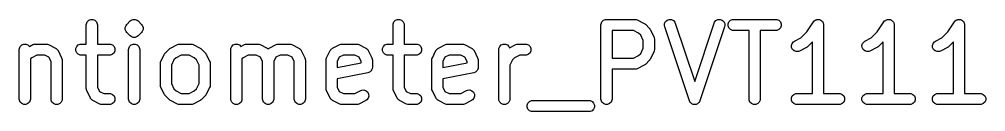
# Model space of a CAD drawing. Header units: millimetres. Extents: x 129 to 276, y -185 to -58.
# Drawn here: x 146.29 to 159.35, y -142.63 to -141.38 of the extents above; entities that cross this region are included whole.
import ezdxf

# ---------------------------------------------------------------- set-up
doc = ezdxf.new("R2010")
doc.units = ezdxf.units.MM
doc.layers.add('F.Fab', color=9, linetype='CONTINUOUS', true_color=0xafafaf)

msp = doc.modelspace()

# ---------------------------------------------------------------- linework, layer by layer
at = {"layer": 'F.Fab', "linetype": 'CONTINUOUS'}
for p, q in [((147.198809, -141.454819), (147.20025, -141.440187)), ((147.198809, -141.713152), (147.198809, -141.454819)), ((147.20025, -141.440187), (147.211449, -141.413151)), ((147.211449, -141.413151), (147.232141, -141.392459)), ((147.232141, -141.392459), (147.259177, -141.38126)), ((147.259177, -141.38126), (147.288441, -141.38126)), ((147.288441, -141.38126), (147.315477, -141.392459)), ((147.315477, -141.392459), (147.336169, -141.413151)), ((147.336169, -141.413151), (147.347368, -141.440187)), ((147.347368, -141.440187), (147.348809, -141.454819)), ((147.348809, -141.454819), (147.348809, -141.713152)), ((147.72406, -141.487807), (147.735259, -141.46077)), ((147.72406, -141.517069), (147.72406, -141.487807)), ((147.735259, -141.46077), (147.744586, -141.449405)), ((147.744586, -141.449405), (147.792205, -141.401786)), ((147.792205, -141.401786), (147.80357, -141.392459)), ((147.80357, -141.392459), (147.830606, -141.38126)), ((147.830606, -141.38126), (147.859869, -141.38126)), ((147.859869, -141.38126), (147.85987, -141.38126)), ((147.85987, -141.38126), (147.886906, -141.392459)), ((147.886906, -141.392459), (147.898271, -141.401786)), ((147.898271, -141.401786), (147.94589, -141.449405)), ((147.94589, -141.449405), (147.955217, -141.46077)), ((147.955217, -141.46077), (147.958813, -141.469451)), ((147.958813, -141.469451), (147.966416, -141.487807)), ((147.966416, -141.487807), (147.966416, -141.51707)), ((151.341666, -141.454819), (151.343107, -141.440187)), ((151.341666, -141.713152), (151.341666, -141.454819)), ((151.343107, -141.440187), (151.354306, -141.413151)), ((151.354306, -141.413151), (151.374998, -141.392459)), ((151.374998, -141.392459), (151.402034, -141.38126)), ((151.402034, -141.38126), (151.431298, -141.38126)), ((151.431298, -141.38126), (151.458334, -141.392459)), ((151.458334, -141.392459), (151.479026, -141.413151)), ((151.479026, -141.413151), (151.490225, -141.440187)), ((151.490225, -141.440187), (151.491666, -141.454819)), ((151.491666, -141.454819), (151.491666, -141.713152)), ((154.151191, -141.454819), (154.152632, -141.440187)), ((154.151191, -142.454819), (154.151191, -141.454819)), ((154.152632, -141.440187), (154.163831, -141.413151)), ((154.163831, -141.413151), (154.184523, -141.392459)), ((154.184523, -141.392459), (154.211559, -141.38126)), ((154.211559, -141.38126), (154.226191, -141.379819)), ((154.226191, -141.379819), (154.607143, -141.379819)), ((154.607143, -141.379819), (154.621775, -141.38126)), ((154.621775, -141.38126), (154.624264, -141.382291)), ((154.624264, -141.382291), (154.626952, -141.382482)), ((154.626952, -141.382482), (154.640684, -141.387737)), ((154.640684, -141.387737), (154.735922, -141.435356)), ((154.735922, -141.435356), (154.742221, -141.43932)), ((154.742221, -141.43932), (154.744049, -141.440078)), ((154.744049, -141.440078), (154.746105, -141.441766)), ((154.746105, -141.441766), (154.748365, -141.443188)), ((154.748365, -141.443188), (154.749664, -141.444686)), ((154.749664, -141.444686), (154.755414, -141.449405)), ((154.755414, -141.449405), (154.803033, -141.497024)), ((154.803033, -141.497024), (154.807751, -141.502773)), ((155.008923, -141.464199), (155.010998, -141.435009)), ((155.012183, -141.478536), (155.008923, -141.464199)), ((155.010998, -141.435009), (155.024084, -141.408836)), ((155.345516, -142.478536), (155.012183, -141.478536)), ((155.024084, -141.408836), (155.046191, -141.389662)), ((155.046191, -141.389662), (155.073954, -141.380408)), ((155.073954, -141.380408), (155.103144, -141.382483)), ((155.103144, -141.382483), (155.129317, -141.395569)), ((155.129317, -141.395569), (155.148491, -141.417676)), ((155.148491, -141.417676), (155.154485, -141.431102)), ((155.154485, -141.431102), (155.416667, -142.217648)), ((155.416667, -142.217648), (155.678849, -141.431102)), ((155.821151, -141.478536), (155.487818, -142.478536)), ((155.678849, -141.431102), (155.684843, -141.417677)), ((155.684843, -141.417677), (155.704017, -141.39557)), ((155.704017, -141.39557), (155.73019, -141.382483)), ((155.73019, -141.382483), (155.75938, -141.380408)), ((155.75938, -141.380408), (155.787142, -141.389662)), ((155.787142, -141.389662), (155.80925, -141.408836)), ((155.80925, -141.408836), (155.822336, -141.43501)), ((155.824411, -141.4642), (155.821151, -141.478536)), ((155.822336, -141.43501), (155.824411, -141.4642)), ((155.866918, -141.440187), (155.878117, -141.413151)), ((155.866918, -141.469451), (155.866918, -141.440187)), ((155.878117, -141.496487), (155.866918, -141.469451)), ((155.878117, -141.413151), (155.898809, -141.392459)), ((155.898809, -141.517179), (155.878117, -141.496487)), ((155.898809, -141.392459), (155.925845, -141.38126)), ((155.925845, -141.38126), (155.940477, -141.379819)), ((155.940477, -141.379819), (156.511905, -141.379819)), ((156.511905, -141.379819), (156.526537, -141.38126)), ((156.526537, -141.38126), (156.553573, -141.392459)), ((156.553573, -141.392459), (156.574265, -141.413151)), ((156.574265, -141.496487), (156.553573, -141.517179)), ((156.574265, -141.413151), (156.585464, -141.440187)), ((156.585464, -141.469451), (156.574265, -141.496487)), ((156.585464, -141.440187), (156.585464, -141.469451)), ((156.92981, -141.549896), (157.02093, -141.413216)), ((157.02093, -141.413216), (157.020964, -141.413173)), ((157.020964, -141.413173), (157.020974, -141.413151)), ((157.020974, -141.413151), (157.021025, -141.413099)), ((157.021025, -141.413099), (157.030246, -141.401841)), ((157.030246, -141.401841), (157.036415, -141.397709)), ((157.036415, -141.397709), (157.041666, -141.392459)), ((157.041666, -141.392459), (157.048455, -141.389646)), ((157.048455, -141.389646), (157.054561, -141.385558)), ((157.054561, -141.385558), (157.061841, -141.384101)), ((157.061841, -141.384101), (157.068702, -141.38126)), ((157.068702, -141.38126), (157.07605, -141.38126)), ((157.07605, -141.38126), (157.083255, -141.379819)), ((157.083255, -141.379819), (157.090539, -141.38126)), ((157.090539, -141.38126), (157.097966, -141.38126)), ((157.097966, -141.38126), (157.104754, -141.384072)), ((157.104754, -141.384072), (157.111963, -141.385498)), ((157.111963, -141.385498), (157.118142, -141.389617)), ((157.118142, -141.389617), (157.125002, -141.392459)), ((157.125002, -141.392459), (157.130195, -141.397652)), ((157.130195, -141.397652), (157.136312, -141.40173)), ((157.136312, -141.40173), (157.140445, -141.407902)), ((157.140445, -141.407902), (157.145694, -141.413151)), ((157.145694, -141.413151), (157.148505, -141.419938)), ((157.148505, -141.419938), (157.152595, -141.426045)), ((157.152595, -141.426045), (157.154051, -141.433326)), ((157.154051, -141.433326), (157.156893, -141.440187)), ((157.156893, -141.440187), (157.158318, -141.454663)), ((157.158318, -141.454663), (157.158334, -141.45474)), ((157.158334, -141.45474), (157.158328, -141.454766)), ((157.158328, -141.454766), (157.158334, -141.454819)), ((157.158334, -141.454819), (157.158334, -142.379819)), ((157.882191, -141.549896), (157.973311, -141.413216)), ((157.973311, -141.413216), (157.973345, -141.413173)), ((157.973345, -141.413173), (157.973355, -141.413151)), ((157.973355, -141.413151), (157.973406, -141.413099)), ((157.973406, -141.413099), (157.982627, -141.401841)), ((157.982627, -141.401841), (157.988796, -141.397709)), ((157.988796, -141.397709), (157.994047, -141.392459)), ((157.994047, -141.392459), (158.000836, -141.389646)), ((158.000836, -141.389646), (158.006942, -141.385558)), ((158.006942, -141.385558), (158.014222, -141.384101)), ((158.014222, -141.384101), (158.021083, -141.38126)), ((158.021083, -141.38126), (158.028431, -141.38126)), ((158.028431, -141.38126), (158.035636, -141.379819)), ((158.035636, -141.379819), (158.04292, -141.38126)), ((158.04292, -141.38126), (158.050347, -141.38126)), ((158.050347, -141.38126), (158.057135, -141.384072)), ((158.057135, -141.384072), (158.064344, -141.385498)), ((158.064344, -141.385498), (158.070523, -141.389617)), ((158.070523, -141.389617), (158.077383, -141.392459)), ((158.077383, -141.392459), (158.082576, -141.397652)), ((158.082576, -141.397652), (158.088693, -141.40173)), ((158.088693, -141.40173), (158.092826, -141.407902)), ((158.092826, -141.407902), (158.098075, -141.413151)), ((158.098075, -141.413151), (158.100886, -141.419938)), ((158.100886, -141.419938), (158.104976, -141.426045)), ((158.104976, -141.426045), (158.106432, -141.433326)), ((158.106432, -141.433326), (158.109274, -141.440187)), ((158.109274, -141.440187), (158.110699, -141.454663)), ((158.110699, -141.454663), (158.110715, -141.45474)), ((158.110715, -141.45474), (158.110709, -141.454766)), ((158.110709, -141.454766), (158.110715, -141.454819)), ((158.110715, -141.454819), (158.110715, -142.379819)), ((158.834572, -141.549896), (158.925692, -141.413216)), ((158.925692, -141.413216), (158.925726, -141.413173)), ((158.925726, -141.413173), (158.925736, -141.413151)), ((158.925736, -141.413151), (158.925787, -141.413099)), ((158.925787, -141.413099), (158.935008, -141.401841)), ((158.935008, -141.401841), (158.941177, -141.397709)), ((158.941177, -141.397709), (158.946428, -141.392459)), ((158.946428, -141.392459), (158.953217, -141.389646)), ((158.953217, -141.389646), (158.959323, -141.385558)), ((158.959323, -141.385558), (158.966603, -141.384101)), ((158.966603, -141.384101), (158.973464, -141.38126)), ((158.973464, -141.38126), (158.980812, -141.38126)), ((158.980812, -141.38126), (158.988017, -141.379819)), ((158.988017, -141.379819), (158.995301, -141.38126)), ((158.995301, -141.38126), (159.002728, -141.38126)), ((159.002728, -141.38126), (159.009516, -141.384072)), ((159.009516, -141.384072), (159.016725, -141.385498)), ((159.016725, -141.385498), (159.022904, -141.389617)), ((159.022904, -141.389617), (159.029764, -141.392459)), ((159.029764, -141.392459), (159.034957, -141.397652)), ((159.034957, -141.397652), (159.041074, -141.40173)), ((159.041074, -141.40173), (159.045207, -141.407902)), ((159.045207, -141.407902), (159.050456, -141.413151)), ((159.050456, -141.413151), (159.053267, -141.419938)), ((159.053267, -141.419938), (159.057357, -141.426045)), ((159.057357, -141.426045), (159.058813, -141.433326)), ((159.058813, -141.433326), (159.061655, -141.440187)), ((159.061655, -141.440187), (159.06308, -141.454663)), ((159.06308, -141.454663), (159.063096, -141.45474)), ((159.063096, -141.45474), (159.06309, -141.454766)), ((159.06309, -141.454766), (159.063096, -141.454819)), ((159.063096, -141.454819), (159.063096, -142.379819)), ((147.735259, -141.544106), (147.72406, -141.517069)), ((147.744586, -141.555471), (147.735259, -141.544106)), ((147.792205, -141.60309), (147.744586, -141.555471)), ((147.80357, -141.612417), (147.792205, -141.60309)), ((147.830606, -141.623616), (147.80357, -141.612417)), ((147.830607, -141.623616), (147.830606, -141.623616)), ((147.859869, -141.623616), (147.830607, -141.623616)), ((147.85987, -141.623616), (147.859869, -141.623616)), ((147.886906, -141.612417), (147.85987, -141.623616)), ((147.898271, -141.60309), (147.886906, -141.612417)), ((147.94589, -141.555471), (147.898271, -141.60309)), ((147.955217, -141.544106), (147.94589, -141.555471)), ((147.966416, -141.51707), (147.955217, -141.544106)), ((154.589438, -141.529819), (154.301191, -141.529819)), ((154.301191, -141.529819), (154.301191, -141.903628)), ((154.657954, -141.564077), (154.589438, -141.529819)), ((154.688361, -141.594484), (154.657954, -141.564077)), ((154.722619, -141.663), (154.688361, -141.594484)), ((154.807751, -141.502773), (154.80925, -141.504073)), ((154.80925, -141.504073), (154.810671, -141.506332)), ((154.810671, -141.506332), (154.81236, -141.508389)), ((154.81236, -141.508389), (154.813117, -141.510216)), ((154.813117, -141.510216), (154.817082, -141.516516)), ((154.817082, -141.516516), (154.864701, -141.611754)), ((154.864701, -141.611754), (154.869956, -141.625485)), ((154.869956, -141.625485), (154.870147, -141.628174)), ((154.870147, -141.628174), (154.871178, -141.630663)), ((155.925845, -141.528378), (155.898809, -141.517179)), ((155.940477, -141.529819), (155.925845, -141.528378)), ((156.151191, -141.529819), (155.940477, -141.529819)), ((156.151191, -142.454819), (156.151191, -141.529819)), ((156.511905, -141.529819), (156.301191, -141.529819)), ((156.301191, -141.529819), (156.301191, -142.454819)), ((156.526537, -141.528378), (156.511905, -141.529819)), ((156.553573, -141.517179), (156.526537, -141.528378)), ((156.848431, -141.631275), (156.92981, -141.549896)), ((157.800812, -141.631275), (157.882191, -141.549896)), ((158.753193, -141.631275), (158.834572, -141.549896)), ((146.295488, -141.77352), (146.306687, -141.746484)), ((146.306687, -141.746484), (146.327379, -141.725792)), ((146.327379, -141.725792), (146.354415, -141.714593)), ((146.354415, -141.714593), (146.383679, -141.714593)), ((146.383679, -141.714593), (146.410715, -141.725792)), ((146.410715, -141.725792), (146.430116, -141.745193)), ((146.430116, -141.745193), (146.478363, -141.72107)), ((146.478363, -141.72107), (146.492094, -141.715815)), ((146.492094, -141.715815), (146.494783, -141.715623)), ((146.494783, -141.715623), (146.497272, -141.714593)), ((146.497272, -141.714593), (146.511904, -141.713152)), ((146.511904, -141.713152), (146.654761, -141.713152)), ((146.654761, -141.713152), (146.669393, -141.714593)), ((146.669393, -141.714593), (146.671882, -141.715624)), ((146.671882, -141.715624), (146.67457, -141.715815)), ((146.67457, -141.715815), (146.688302, -141.72107)), ((146.688302, -141.72107), (146.78354, -141.768689)), ((147.057393, -141.77352), (147.068592, -141.746484)), ((147.068592, -141.746484), (147.089284, -141.725792)), ((147.089284, -141.725792), (147.11632, -141.714593)), ((147.11632, -141.714593), (147.130952, -141.713152)), ((147.130952, -141.713152), (147.198809, -141.713152)), ((147.348809, -141.713152), (147.511904, -141.713152)), ((147.511904, -141.713152), (147.526536, -141.714593)), ((147.526536, -141.714593), (147.553572, -141.725792)), ((147.553572, -141.725792), (147.574264, -141.746484)), ((147.574264, -141.746484), (147.585463, -141.77352)), ((147.771679, -141.77352), (147.782878, -141.746484)), ((147.782878, -141.746484), (147.80357, -141.725792)), ((147.80357, -141.725792), (147.830606, -141.714593)), ((147.830606, -141.714593), (147.85987, -141.714593)), ((147.85987, -141.714593), (147.886906, -141.725792)), ((147.886906, -141.725792), (147.907598, -141.746484)), ((147.907598, -141.746484), (147.918797, -141.77352)), ((148.335506, -141.768689), (148.430744, -141.72107)), ((148.430744, -141.72107), (148.444475, -141.715815)), ((148.444475, -141.715815), (148.447164, -141.715623)), ((148.447164, -141.715623), (148.449653, -141.714593)), ((148.449653, -141.714593), (148.464285, -141.713152)), ((148.464285, -141.713152), (148.607142, -141.713152)), ((148.607142, -141.713152), (148.621774, -141.714593)), ((148.621774, -141.714593), (148.624263, -141.715624)), ((148.624263, -141.715624), (148.626951, -141.715815)), ((148.626951, -141.715815), (148.640683, -141.72107)), ((148.640683, -141.72107), (148.735921, -141.768689)), ((149.152631, -141.77352), (149.16383, -141.746484)), ((149.16383, -141.746484), (149.184522, -141.725792)), ((149.184522, -141.725792), (149.211558, -141.714593)), ((149.211558, -141.714593), (149.240822, -141.714593)), ((149.240822, -141.714593), (149.267858, -141.725792)), ((149.267858, -141.725792), (149.287259, -141.745193)), ((149.287259, -141.745193), (149.335506, -141.72107)), ((149.335506, -141.72107), (149.349237, -141.715815)), ((149.349237, -141.715815), (149.351926, -141.715623)), ((149.351926, -141.715623), (149.354415, -141.714593)), ((149.354415, -141.714593), (149.369047, -141.713152)), ((149.369047, -141.713152), (149.511904, -141.713152)), ((149.511904, -141.713152), (149.526536, -141.714593)), ((149.526536, -141.714593), (149.529025, -141.715624)), ((149.529025, -141.715624), (149.531713, -141.715815)), ((149.531713, -141.715815), (149.545445, -141.72107)), ((149.545445, -141.72107), (149.640683, -141.768689)), ((149.668839, -141.768689), (149.764077, -141.72107)), ((149.764077, -141.72107), (149.777808, -141.715815)), ((149.777808, -141.715815), (149.780497, -141.715623)), ((149.780497, -141.715623), (149.782986, -141.714593)), ((149.782986, -141.714593), (149.797618, -141.713152)), ((149.797618, -141.713152), (149.940475, -141.713152)), ((149.940475, -141.713152), (149.955107, -141.714593)), ((149.955107, -141.714593), (149.957596, -141.715624)), ((149.957596, -141.715624), (149.960284, -141.715815)), ((149.960284, -141.715815), (149.974016, -141.72107)), ((149.974016, -141.72107), (150.069255, -141.768689)), ((150.525982, -141.768689), (150.62122, -141.72107)), ((150.62122, -141.72107), (150.634951, -141.715815)), ((150.634951, -141.715815), (150.63764, -141.715623)), ((150.63764, -141.715623), (150.640129, -141.714593)), ((150.640129, -141.714593), (150.654761, -141.713152)), ((150.654761, -141.713152), (150.845237, -141.713152)), ((150.845237, -141.713152), (150.859869, -141.714593)), ((150.859869, -141.714593), (150.862358, -141.715624)), ((150.862358, -141.715624), (150.865046, -141.715815)), ((150.865046, -141.715815), (150.878778, -141.72107)), ((150.878778, -141.72107), (150.974016, -141.768689)), ((151.20025, -141.77352), (151.211449, -141.746484)), ((151.211449, -141.746484), (151.232141, -141.725792)), ((151.232141, -141.725792), (151.259177, -141.714593)), ((151.259177, -141.714593), (151.273809, -141.713152)), ((151.273809, -141.713152), (151.341666, -141.713152)), ((151.491666, -141.713152), (151.654761, -141.713152)), ((151.654761, -141.713152), (151.669393, -141.714593)), ((151.669393, -141.714593), (151.696429, -141.725792)), ((151.696429, -141.725792), (151.717121, -141.746484)), ((151.717121, -141.746484), (151.72832, -141.77352)), ((151.954554, -141.768689), (152.049792, -141.72107)), ((152.049792, -141.72107), (152.063523, -141.715815)), ((152.063523, -141.715815), (152.066212, -141.715623)), ((152.066212, -141.715623), (152.068701, -141.714593)), ((152.068701, -141.714593), (152.083333, -141.713152)), ((152.083333, -141.713152), (152.273809, -141.713152)), ((152.273809, -141.713152), (152.288441, -141.714593)), ((152.288441, -141.714593), (152.29093, -141.715624)), ((152.29093, -141.715624), (152.293618, -141.715815)), ((152.293618, -141.715815), (152.30735, -141.72107)), ((152.30735, -141.72107), (152.402588, -141.768689)), ((152.771679, -141.77352), (152.782878, -141.746484)), ((152.782878, -141.746484), (152.80357, -141.725792)), ((152.80357, -141.725792), (152.830606, -141.714593)), ((152.830606, -141.714593), (152.85987, -141.714593)), ((152.85987, -141.714593), (152.886906, -141.725792)), ((152.886906, -141.725792), (152.907598, -141.746484)), ((152.907598, -141.746484), (152.915103, -141.764604)), ((152.915103, -141.764604), (153.002173, -141.72107)), ((153.002173, -141.72107), (153.015904, -141.715815)), ((153.015904, -141.715815), (153.018593, -141.715623)), ((153.018593, -141.715623), (153.021082, -141.714593)), ((153.021082, -141.714593), (153.035714, -141.713152)), ((153.035714, -141.713152), (153.130952, -141.713152)), ((153.130952, -141.713152), (153.145584, -141.714593)), ((153.145584, -141.714593), (153.17262, -141.725792)), ((153.17262, -141.725792), (153.193312, -141.746484)), ((153.193312, -141.746484), (153.204511, -141.77352)), ((154.722619, -141.770447), (154.722619, -141.663)), ((154.871178, -141.630663), (154.872619, -141.645295)), ((154.872619, -141.645295), (154.872619, -141.788152)), ((156.723209, -141.731152), (156.732463, -141.703391)), ((156.725283, -141.760342), (156.723209, -141.731152)), ((156.732463, -141.703391), (156.751636, -141.681283)), ((156.751636, -141.681283), (156.764079, -141.673451)), ((156.764079, -141.673451), (156.848431, -141.631275)), ((156.932698, -141.756031), (156.926399, -141.759996)), ((156.934526, -141.755274), (156.932698, -141.756031)), ((156.936582, -141.753585), (156.934526, -141.755274)), ((156.938842, -141.752164), (156.936582, -141.753585)), ((156.940141, -141.750665), (156.938842, -141.752164)), ((156.945891, -141.745947), (156.940141, -141.750665)), ((157.008334, -141.683504), (156.945891, -141.745947)), ((157.008334, -142.379819), (157.008334, -141.683504)), ((157.67559, -141.731152), (157.684844, -141.703391)), ((157.677664, -141.760342), (157.67559, -141.731152)), ((157.684844, -141.703391), (157.704017, -141.681283)), ((157.704017, -141.681283), (157.71646, -141.673451)), ((157.71646, -141.673451), (157.800812, -141.631275)), ((157.885079, -141.756031), (157.87878, -141.759996)), ((157.886907, -141.755274), (157.885079, -141.756031)), ((157.888963, -141.753585), (157.886907, -141.755274)), ((157.891223, -141.752164), (157.888963, -141.753585)), ((157.892522, -141.750665), (157.891223, -141.752164)), ((157.898272, -141.745947), (157.892522, -141.750665)), ((157.960715, -141.683504), (157.898272, -141.745947)), ((157.960715, -142.379819), (157.960715, -141.683504)), ((158.627971, -141.731152), (158.637225, -141.703391)), ((158.630045, -141.760342), (158.627971, -141.731152)), ((158.637225, -141.703391), (158.656398, -141.681283)), ((158.656398, -141.681283), (158.668841, -141.673451)), ((158.668841, -141.673451), (158.753193, -141.631275)), ((158.83746, -141.756031), (158.831161, -141.759996)), ((158.839288, -141.755274), (158.83746, -141.756031)), ((158.841344, -141.753585), (158.839288, -141.755274)), ((158.843604, -141.752164), (158.841344, -141.753585)), ((158.844903, -141.750665), (158.843604, -141.752164)), ((158.850653, -141.745947), (158.844903, -141.750665)), ((158.913096, -141.683504), (158.850653, -141.745947)), ((158.913096, -142.379819), (158.913096, -141.683504)), ((146.294047, -141.788152), (146.295488, -141.77352)), ((146.294047, -142.454819), (146.294047, -141.788152)), ((146.529609, -141.863152), (146.461093, -141.89741)), ((146.637056, -141.863152), (146.529609, -141.863152)), ((146.694097, -141.891672), (146.637056, -141.863152)), ((146.78354, -141.768689), (146.785987, -141.770229)), ((146.785987, -141.770229), (146.787141, -141.770614)), ((146.787141, -141.770614), (146.788577, -141.771859)), ((146.788577, -141.771859), (146.795983, -141.776521)), ((146.795983, -141.776521), (146.802144, -141.783625)), ((146.802144, -141.783625), (146.809249, -141.789787)), ((146.809249, -141.789787), (146.81391, -141.797192)), ((146.81391, -141.797192), (146.815156, -141.798629)), ((146.815156, -141.798629), (146.81554, -141.799782)), ((146.81554, -141.799782), (146.817081, -141.80223)), ((146.817081, -141.80223), (146.8647, -141.897468)), ((147.057393, -141.802784), (147.057393, -141.77352)), ((147.068592, -141.82982), (147.057393, -141.802784)), ((147.089284, -141.850512), (147.068592, -141.82982)), ((147.11632, -141.861711), (147.089284, -141.850512)), ((147.130952, -141.863152), (147.11632, -141.861711)), ((147.198809, -141.863152), (147.130952, -141.863152)), ((147.198809, -142.311961), (147.198809, -141.863152)), ((147.511904, -141.863152), (147.348809, -141.863152)), ((147.348809, -141.863152), (147.348809, -142.294256)), ((147.526536, -141.861711), (147.511904, -141.863152)), ((147.553572, -141.850512), (147.526536, -141.861711)), ((147.574264, -141.82982), (147.553572, -141.850512)), ((147.585463, -141.802784), (147.574264, -141.82982)), ((147.585463, -141.77352), (147.585463, -141.802784)), ((147.770238, -141.788152), (147.771679, -141.77352)), ((147.770238, -142.454819), (147.770238, -141.788152)), ((147.918797, -141.77352), (147.920238, -141.788152)), ((147.920238, -141.788152), (147.920238, -142.454819)), ((148.206727, -141.945087), (148.254346, -141.849849)), ((148.254346, -141.849849), (148.25831, -141.843549)), ((148.25831, -141.843549), (148.259068, -141.841722)), ((148.259068, -141.841722), (148.260756, -141.839665)), ((148.260756, -141.839665), (148.262178, -141.837406)), ((148.262178, -141.837406), (148.263676, -141.836106)), ((148.263676, -141.836106), (148.268395, -141.830357)), ((148.268395, -141.830357), (148.316014, -141.782738)), ((148.316014, -141.782738), (148.321763, -141.778019)), ((148.321763, -141.778019), (148.323063, -141.776521)), ((148.323063, -141.776521), (148.325322, -141.775099)), ((148.325322, -141.775099), (148.327379, -141.773411)), ((148.327379, -141.773411), (148.329206, -141.772653)), ((148.329206, -141.772653), (148.335506, -141.768689)), ((148.48199, -141.863152), (148.413474, -141.89741)), ((148.589437, -141.863152), (148.48199, -141.863152)), ((148.657953, -141.89741), (148.589437, -141.863152)), ((148.735921, -141.768689), (148.74222, -141.772653)), ((148.74222, -141.772653), (148.744048, -141.773411)), ((148.744048, -141.773411), (148.746104, -141.775099)), ((148.746104, -141.775099), (148.748364, -141.776521)), ((148.748364, -141.776521), (148.749663, -141.778019)), ((148.749663, -141.778019), (148.755413, -141.782738)), ((148.755413, -141.782738), (148.803032, -141.830357)), ((148.803032, -141.830357), (148.80775, -141.836106)), ((148.80775, -141.836106), (148.809249, -141.837406)), ((148.809249, -141.837406), (148.81067, -141.839665)), ((148.81067, -141.839665), (148.812359, -141.841722)), ((148.812359, -141.841722), (148.813116, -141.843549)), ((148.813116, -141.843549), (148.817081, -141.849849)), ((148.817081, -141.849849), (148.8647, -141.945087)), ((149.15119, -141.788152), (149.152631, -141.77352)), ((149.15119, -142.454819), (149.15119, -141.788152)), ((149.386752, -141.863152), (149.318236, -141.89741)), ((149.494199, -141.863152), (149.386752, -141.863152)), ((149.55124, -141.891672), (149.494199, -141.863152)), ((149.640683, -141.768689), (149.64313, -141.770229)), ((149.64313, -141.770229), (149.644284, -141.770614)), ((149.644284, -141.770614), (149.64572, -141.771859)), ((149.64572, -141.771859), (149.653126, -141.776521)), ((149.653126, -141.776521), (149.654761, -141.778406)), ((149.654761, -141.778406), (149.656396, -141.776521)), ((149.656396, -141.776521), (149.663801, -141.771859)), ((149.663801, -141.771859), (149.665238, -141.770614)), ((149.665238, -141.770614), (149.666391, -141.770229)), ((149.666391, -141.770229), (149.668839, -141.768689)), ((149.815323, -141.863152), (149.758281, -141.891672)), ((149.92277, -141.863152), (149.815323, -141.863152)), ((149.979812, -141.891672), (149.92277, -141.863152)), ((150.069255, -141.768689), (150.071701, -141.770229)), ((150.071701, -141.770229), (150.072856, -141.770614)), ((150.072856, -141.770614), (150.074293, -141.77186)), ((150.074293, -141.77186), (150.081697, -141.776521)), ((150.081697, -141.776521), (150.087856, -141.783623)), ((150.087856, -141.783623), (150.094964, -141.789787)), ((150.094964, -141.789787), (150.099625, -141.797192)), ((150.099625, -141.797192), (150.100871, -141.798629)), ((150.100871, -141.798629), (150.101255, -141.799782)), ((150.101255, -141.799782), (150.102796, -141.80223)), ((150.102796, -141.80223), (150.150415, -141.897468)), ((150.444822, -141.897468), (150.492441, -141.80223)), ((150.492441, -141.80223), (150.493981, -141.799782)), ((150.493981, -141.799782), (150.494366, -141.798629)), ((150.494366, -141.798629), (150.495611, -141.797192)), ((150.495611, -141.797192), (150.500273, -141.789787)), ((150.500273, -141.789787), (150.507377, -141.783625)), ((150.507377, -141.783625), (150.513539, -141.776521)), ((150.513539, -141.776521), (150.520944, -141.771859)), ((150.520944, -141.771859), (150.522381, -141.770614)), ((150.522381, -141.770614), (150.523534, -141.770229)), ((150.523534, -141.770229), (150.525982, -141.768689)), ((150.672466, -141.863152), (150.615424, -141.891672)), ((150.827532, -141.863152), (150.672466, -141.863152)), ((150.884573, -141.891672), (150.827532, -141.863152)), ((150.974016, -141.768689), (150.976463, -141.770229)), ((150.976463, -141.770229), (150.977617, -141.770614)), ((150.977617, -141.770614), (150.979053, -141.771859)), ((150.979053, -141.771859), (150.986459, -141.776521)), ((150.986459, -141.776521), (150.99262, -141.783625)), ((150.99262, -141.783625), (150.999725, -141.789787)), ((150.999725, -141.789787), (151.004386, -141.797192)), ((151.004386, -141.797192), (151.005632, -141.798629)), ((151.005632, -141.798629), (151.006016, -141.799782)), ((151.006016, -141.799782), (151.007557, -141.80223)), ((151.007557, -141.80223), (151.055176, -141.897468)), ((151.20025, -141.802784), (151.20025, -141.77352)), ((151.211449, -141.82982), (151.20025, -141.802784)), ((151.232141, -141.850512), (151.211449, -141.82982)), ((151.259177, -141.861711), (151.232141, -141.850512)), ((151.273809, -141.863152), (151.259177, -141.861711)), ((151.341666, -141.863152), (151.273809, -141.863152)), ((151.341666, -142.311961), (151.341666, -141.863152)), ((151.654761, -141.863152), (151.491666, -141.863152)), ((151.491666, -141.863152), (151.491666, -142.294256)), ((151.669393, -141.861711), (151.654761, -141.863152)), ((151.696429, -141.850512), (151.669393, -141.861711)), ((151.717121, -141.82982), (151.696429, -141.850512)), ((151.72832, -141.802784), (151.717121, -141.82982)), ((151.72832, -141.77352), (151.72832, -141.802784)), ((151.873394, -141.897468), (151.921013, -141.80223)), ((151.921013, -141.80223), (151.922553, -141.799782)), ((151.922553, -141.799782), (151.922938, -141.798629)), ((151.922938, -141.798629), (151.924183, -141.797192)), ((151.924183, -141.797192), (151.928845, -141.789787)), ((151.928845, -141.789787), (151.935949, -141.783625)), ((151.935949, -141.783625), (151.942111, -141.776521)), ((151.942111, -141.776521), (151.949516, -141.771859)), ((151.949516, -141.771859), (151.950953, -141.770614)), ((151.950953, -141.770614), (151.952106, -141.770229)), ((151.952106, -141.770229), (151.954554, -141.768689)), ((152.101038, -141.863152), (152.043996, -141.891672)), ((152.256104, -141.863152), (152.101038, -141.863152)), ((152.313145, -141.891672), (152.256104, -141.863152)), ((152.402588, -141.768689), (152.405035, -141.770229)), ((152.405035, -141.770229), (152.406189, -141.770614)), ((152.406189, -141.770614), (152.407625, -141.771859)), ((152.407625, -141.771859), (152.415031, -141.776521)), ((152.415031, -141.776521), (152.421192, -141.783625)), ((152.421192, -141.783625), (152.428297, -141.789787)), ((152.428297, -141.789787), (152.432958, -141.797192)), ((152.432958, -141.797192), (152.434204, -141.798629)), ((152.434204, -141.798629), (152.434588, -141.799782)), ((152.434588, -141.799782), (152.436129, -141.80223)), ((152.436129, -141.80223), (152.483748, -141.897468)), ((152.770238, -141.788152), (152.771679, -141.77352)), ((152.770238, -142.454819), (152.770238, -141.788152)), ((153.053419, -141.863152), (152.984903, -141.89741)), ((153.130952, -141.863152), (153.053419, -141.863152)), ((153.145584, -141.861711), (153.130952, -141.863152)), ((153.17262, -141.850512), (153.145584, -141.861711)), ((153.193312, -141.82982), (153.17262, -141.850512)), ((153.204511, -141.802784), (153.193312, -141.82982)), ((153.204511, -141.77352), (153.204511, -141.802784)), ((154.589438, -141.903628), (154.657954, -141.86937)), ((154.657954, -141.86937), (154.688361, -141.838963)), ((154.688361, -141.838963), (154.722619, -141.770447)), ((154.864701, -141.821693), (154.817082, -141.916931)), ((154.869956, -141.807962), (154.864701, -141.821693)), ((154.870147, -141.805272), (154.869956, -141.807962)), ((154.871178, -141.802784), (154.870147, -141.805272)), ((154.872619, -141.788152), (154.871178, -141.802784)), ((156.73837, -141.786517), (156.725283, -141.760342)), ((156.760478, -141.80569), (156.73837, -141.786517)), ((156.788239, -141.814944), (156.760478, -141.80569)), ((156.817429, -141.81287), (156.788239, -141.814944)), ((156.831161, -141.807615), (156.817429, -141.81287)), ((156.926399, -141.759996), (156.831161, -141.807615)), ((157.690751, -141.786517), (157.677664, -141.760342)), ((157.712859, -141.80569), (157.690751, -141.786517)), ((157.74062, -141.814944), (157.712859, -141.80569)), ((157.76981, -141.81287), (157.74062, -141.814944)), ((157.783542, -141.807615), (157.76981, -141.81287)), ((157.87878, -141.759996), (157.783542, -141.807615)), ((158.643132, -141.786517), (158.630045, -141.760342)), ((158.66524, -141.80569), (158.643132, -141.786517)), ((158.693001, -141.814944), (158.66524, -141.80569)), ((158.722191, -141.81287), (158.693001, -141.814944)), ((158.735923, -141.807615), (158.722191, -141.81287)), ((158.831161, -141.759996), (158.735923, -141.807615)), ((146.461093, -141.89741), (146.444047, -141.914456)), ((146.444047, -141.914456), (146.444047, -142.454819)), ((146.722618, -141.948714), (146.694097, -141.891672)), ((146.722618, -142.454819), (146.722618, -141.948714)), ((146.8647, -141.897468), (146.869955, -141.911199)), ((146.869955, -141.911199), (146.870146, -141.913888)), ((146.870146, -141.913888), (146.871177, -141.916377)), ((146.871177, -141.916377), (146.872618, -141.931009)), ((146.872618, -141.931009), (146.872618, -142.454819)), ((148.198809, -141.978628), (148.20025, -141.963996)), ((148.198809, -142.264342), (148.198809, -141.978628)), ((148.20025, -141.963996), (148.201281, -141.961506)), ((148.201281, -141.961506), (148.201472, -141.958819)), ((148.201472, -141.958819), (148.206727, -141.945087)), ((148.383067, -141.927817), (148.348809, -141.996333)), ((148.348809, -141.996333), (148.348809, -142.246637)), ((148.413474, -141.89741), (148.383067, -141.927817)), ((148.68836, -141.927817), (148.657953, -141.89741)), ((148.722618, -141.996333), (148.68836, -141.927817)), ((148.722618, -142.246637), (148.722618, -141.996333)), ((148.8647, -141.945087), (148.869955, -141.958818)), ((148.869955, -141.958818), (148.870146, -141.961507)), ((148.870146, -141.961507), (148.871177, -141.963996)), ((148.871177, -141.963996), (148.872618, -141.978628)), ((148.872618, -141.978628), (148.872618, -142.264342)), ((149.318236, -141.89741), (149.30119, -141.914456)), ((149.30119, -141.914456), (149.30119, -142.454819)), ((149.579761, -141.948714), (149.55124, -141.891672)), ((149.579761, -142.454819), (149.579761, -141.948714)), ((149.758281, -141.891672), (149.729761, -141.948714)), ((149.729761, -141.948714), (149.729761, -142.454819)), ((150.008333, -141.948714), (149.979812, -141.891672)), ((150.008333, -142.454819), (150.008333, -141.948714)), ((150.150415, -141.897468), (150.15567, -141.911199)), ((150.15567, -141.911199), (150.155861, -141.913888)), ((150.155861, -141.913888), (150.156892, -141.916377)), ((150.156892, -141.916377), (150.158333, -141.931009)), ((150.158333, -141.931009), (150.158333, -142.454819)), ((150.436904, -141.931009), (150.438345, -141.916377)), ((150.436904, -142.311961), (150.436904, -141.931009)), ((150.438345, -141.916377), (150.439376, -141.913887)), ((150.439376, -141.913887), (150.439567, -141.9112)), ((150.439567, -141.9112), (150.444822, -141.897468)), ((150.615424, -141.891672), (150.586904, -141.948714)), ((150.586904, -141.948714), (150.586904, -142.029999)), ((150.586904, -142.029999), (150.913094, -141.964762)), ((150.913094, -141.948714), (150.884573, -141.891672)), ((150.913094, -141.964762), (150.913094, -141.948714)), ((151.055176, -141.897468), (151.060431, -141.911199)), ((151.060431, -141.911199), (151.060622, -141.913888)), ((151.060622, -141.913888), (151.061653, -141.916377)), ((151.061653, -141.916377), (151.063094, -141.931009)), ((151.063094, -141.931009), (151.063094, -142.026247)), ((151.865476, -141.931009), (151.866917, -141.916377)), ((151.865476, -142.311961), (151.865476, -141.931009)), ((151.866917, -141.916377), (151.867948, -141.913887)), ((151.867948, -141.913887), (151.868139, -141.9112)), ((151.868139, -141.9112), (151.873394, -141.897468)), ((152.043996, -141.891672), (152.015476, -141.948714)), ((152.015476, -141.948714), (152.015476, -142.029999)), ((152.015476, -142.029999), (152.341666, -141.964762)), ((152.341666, -141.948714), (152.313145, -141.891672)), ((152.341666, -141.964762), (152.341666, -141.948714)), ((152.483748, -141.897468), (152.489003, -141.911199)), ((152.489003, -141.911199), (152.489194, -141.913888)), ((152.489194, -141.913888), (152.490225, -141.916377)), ((152.490225, -141.916377), (152.491666, -141.931009)), ((152.491666, -141.931009), (152.491666, -142.026247)), ((152.954496, -141.927817), (152.920238, -141.996333)), ((152.920238, -141.996333), (152.920238, -142.454819)), ((152.984903, -141.89741), (152.954496, -141.927817)), ((154.301191, -141.903628), (154.589438, -141.903628)), ((154.735922, -141.998091), (154.640684, -142.04571)), ((154.742221, -141.994126), (154.735922, -141.998091)), ((154.744049, -141.993369), (154.742221, -141.994126)), ((154.746105, -141.99168), (154.744049, -141.993369)), ((154.748365, -141.990259), (154.746105, -141.99168)), ((154.749664, -141.98876), (154.748365, -141.990259)), ((154.755414, -141.984042), (154.749664, -141.98876)), ((154.803033, -141.936423), (154.755414, -141.984042)), ((154.807751, -141.930673), (154.803033, -141.936423)), ((154.80925, -141.929374), (154.807751, -141.930673)), ((154.810671, -141.927114), (154.80925, -141.929374)), ((154.81236, -141.925058), (154.810671, -141.927114)), ((154.813117, -141.92323), (154.81236, -141.925058)), ((154.817082, -141.916931), (154.813117, -141.92323)), ((151.002802, -142.099791), (150.586904, -142.18297)), ((151.016868, -142.095508), (151.002802, -142.099791)), ((151.022973, -142.091419), (151.016868, -142.095508)), ((151.029762, -142.088607), (151.022973, -142.091419)), ((151.035014, -142.083354), (151.029762, -142.088607)), ((151.041182, -142.079224), (151.035014, -142.083354)), ((151.045256, -142.073113), (151.041182, -142.079224)), ((151.050454, -142.067915), (151.045256, -142.073113)), ((151.053297, -142.061051), (151.050454, -142.067915)), ((151.057414, -142.054876), (151.053297, -142.061051)), ((151.058839, -142.04767), (151.057414, -142.054876)), ((151.061653, -142.040879), (151.058839, -142.04767)), ((151.063094, -142.026247), (151.061653, -142.040879)), ((152.431374, -142.099791), (152.015476, -142.18297)), ((152.44544, -142.095508), (152.431374, -142.099791)), ((152.451545, -142.091419), (152.44544, -142.095508)), ((152.458334, -142.088607), (152.451545, -142.091419)), ((152.463586, -142.083354), (152.458334, -142.088607)), ((152.469754, -142.079224), (152.463586, -142.083354)), ((152.473828, -142.073113), (152.469754, -142.079224)), ((152.479026, -142.067915), (152.473828, -142.073113)), ((152.481869, -142.061051), (152.479026, -142.067915)), ((152.485986, -142.054876), (152.481869, -142.061051)), ((152.487411, -142.04767), (152.485986, -142.054876)), ((152.490225, -142.040879), (152.487411, -142.04767)), ((152.491666, -142.026247), (152.490225, -142.040879)), ((154.607143, -142.053628), (154.301191, -142.053628)), ((154.301191, -142.053628), (154.301191, -142.454819)), ((154.621775, -142.052187), (154.607143, -142.053628)), ((154.624264, -142.051155), (154.621775, -142.052187)), ((154.626952, -142.050965), (154.624264, -142.051155)), ((154.640684, -142.04571), (154.626952, -142.050965)), ((148.20025, -142.278974), (148.198809, -142.264342)), ((148.201281, -142.281463), (148.20025, -142.278974)), ((148.348809, -142.246637), (148.383067, -142.315153)), ((148.688359, -142.315153), (148.722618, -142.246637)), ((148.871177, -142.278974), (148.870146, -142.281462)), ((148.872618, -142.264342), (148.871177, -142.278974)), ((150.586904, -142.18297), (150.586904, -142.294256)), ((152.015476, -142.18297), (152.015476, -142.294256)), ((147.20025, -142.326593), (147.198809, -142.311961)), ((147.201281, -142.329082), (147.20025, -142.326593)), ((147.201472, -142.33177), (147.201281, -142.329082)), ((147.206727, -142.345502), (147.201472, -142.33177)), ((147.254346, -142.440741), (147.206727, -142.345502)), ((147.348809, -142.294256), (147.377329, -142.351298)), ((147.377329, -142.351298), (147.434371, -142.379819)), ((147.434371, -142.379819), (147.511904, -142.379819)), ((147.511904, -142.379819), (147.526536, -142.38126)), ((147.526536, -142.38126), (147.553572, -142.392459)), ((147.553572, -142.392459), (147.574264, -142.413151)), ((148.201472, -142.284151), (148.201281, -142.281463)), ((148.206727, -142.297883), (148.201472, -142.284151)), ((148.254346, -142.393121), (148.206727, -142.297883)), ((148.258309, -142.399417), (148.254346, -142.393121)), ((148.259067, -142.401247), (148.258309, -142.399417)), ((148.260756, -142.403305), (148.259067, -142.401247)), ((148.262178, -142.405564), (148.260756, -142.403305)), ((148.263676, -142.406863), (148.262178, -142.405564)), ((148.268394, -142.412612), (148.263676, -142.406863)), ((148.383067, -142.315153), (148.413474, -142.345561)), ((148.413474, -142.345561), (148.48199, -142.379819)), ((148.48199, -142.379819), (148.589437, -142.379819)), ((148.589437, -142.379819), (148.657952, -142.345561)), ((148.657952, -142.345561), (148.688359, -142.315153)), ((148.80775, -142.406863), (148.803032, -142.412613)), ((148.809249, -142.405564), (148.80775, -142.406863)), ((148.81067, -142.403305), (148.809249, -142.405564)), ((148.81236, -142.401247), (148.81067, -142.403305)), ((148.813117, -142.399417), (148.81236, -142.401247)), ((148.817081, -142.393121), (148.813117, -142.399417)), ((148.8647, -142.297883), (148.817081, -142.393121)), ((148.869955, -142.284152), (148.8647, -142.297883)), ((148.870146, -142.281462), (148.869955, -142.284152)), ((150.438345, -142.326593), (150.436904, -142.311961)), ((150.439376, -142.329082), (150.438345, -142.326593)), ((150.439567, -142.33177), (150.439376, -142.329082)), ((150.444822, -142.345502), (150.439567, -142.33177)), ((150.492441, -142.440741), (150.444822, -142.345502)), ((150.586904, -142.294256), (150.615424, -142.351298)), ((150.615424, -142.351298), (150.672466, -142.379819)), ((150.672466, -142.379819), (150.827532, -142.379819)), ((150.827532, -142.379819), (150.906934, -142.340118)), ((150.906934, -142.340118), (150.920665, -142.334863)), ((150.920665, -142.334863), (150.949855, -142.332789)), ((150.949855, -142.332789), (150.977617, -142.342043)), ((150.977617, -142.342043), (150.999724, -142.361216)), ((150.999724, -142.361216), (151.012812, -142.387391)), ((151.012812, -142.387391), (151.014886, -142.416581)), ((151.343107, -142.326593), (151.341666, -142.311961)), ((151.344138, -142.329082), (151.343107, -142.326593)), ((151.344329, -142.33177), (151.344138, -142.329082)), ((151.349584, -142.345502), (151.344329, -142.33177)), ((151.397203, -142.440741), (151.349584, -142.345502)), ((151.491666, -142.294256), (151.520186, -142.351298)), ((151.520186, -142.351298), (151.577228, -142.379819)), ((151.577228, -142.379819), (151.654761, -142.379819)), ((151.654761, -142.379819), (151.669393, -142.38126)), ((151.669393, -142.38126), (151.696429, -142.392459)), ((151.696429, -142.392459), (151.717121, -142.413151)), ((151.866917, -142.326593), (151.865476, -142.311961)), ((151.867948, -142.329082), (151.866917, -142.326593)), ((151.868139, -142.33177), (151.867948, -142.329082)), ((151.873394, -142.345502), (151.868139, -142.33177)), ((151.921013, -142.440741), (151.873394, -142.345502)), ((152.015476, -142.294256), (152.043996, -142.351298)), ((152.043996, -142.351298), (152.101038, -142.379819)), ((152.101038, -142.379819), (152.256104, -142.379819)), ((152.256104, -142.379819), (152.335506, -142.340118)), ((152.335506, -142.340118), (152.349237, -142.334863)), ((152.349237, -142.334863), (152.378427, -142.332789)), ((152.378427, -142.332789), (152.406189, -142.342043)), ((152.406189, -142.342043), (152.428296, -142.361216)), ((152.428296, -142.361216), (152.441384, -142.387391)), ((152.441384, -142.387391), (152.443458, -142.416581)), ((156.73526, -142.413151), (156.755952, -142.392459)), ((156.755952, -142.392459), (156.782988, -142.38126)), ((156.782988, -142.38126), (156.79762, -142.379819)), ((156.79762, -142.379819), (157.008334, -142.379819)), ((157.158334, -142.379819), (157.369048, -142.379819)), ((157.369048, -142.379819), (157.38368, -142.38126)), ((157.38368, -142.38126), (157.410716, -142.392459)), ((157.410716, -142.392459), (157.431408, -142.413151)), ((157.687641, -142.413151), (157.708333, -142.392459)), ((157.708333, -142.392459), (157.735369, -142.38126)), ((157.735369, -142.38126), (157.750001, -142.379819)), ((157.750001, -142.379819), (157.960715, -142.379819)), ((158.110715, -142.379819), (158.321429, -142.379819)), ((158.321429, -142.379819), (158.336061, -142.38126)), ((158.336061, -142.38126), (158.363097, -142.392459)), ((158.363097, -142.392459), (158.383789, -142.413151)), ((158.640022, -142.413151), (158.660714, -142.392459)), ((158.660714, -142.392459), (158.68775, -142.38126)), ((158.68775, -142.38126), (158.702382, -142.379819)), ((158.702382, -142.379819), (158.913096, -142.379819)), ((159.063096, -142.379819), (159.27381, -142.379819)), ((159.27381, -142.379819), (159.288442, -142.38126)), ((159.288442, -142.38126), (159.315478, -142.392459)), ((159.315478, -142.392459), (159.33617, -142.413151)), ((146.295488, -142.469451), (146.294047, -142.454819)), ((146.306687, -142.496487), (146.295488, -142.469451)), ((146.327379, -142.517179), (146.306687, -142.496487)), ((146.354415, -142.528378), (146.327379, -142.517179)), ((146.383679, -142.528378), (146.354415, -142.528378)), ((146.410715, -142.517179), (146.383679, -142.528378)), ((146.431407, -142.496487), (146.410715, -142.517179)), ((146.442606, -142.469451), (146.431407, -142.496487)), ((146.444047, -142.454819), (146.442606, -142.469451)), ((146.724059, -142.469451), (146.722618, -142.454819)), ((146.735258, -142.496487), (146.724059, -142.469451)), ((146.75595, -142.517179), (146.735258, -142.496487)), ((146.782986, -142.528378), (146.75595, -142.517179)), ((146.81225, -142.528378), (146.782986, -142.528378)), ((146.839286, -142.517179), (146.81225, -142.528378)), ((146.859978, -142.496487), (146.839286, -142.517179)), ((146.871177, -142.469451), (146.859978, -142.496487)), ((146.872618, -142.454819), (146.871177, -142.469451)), ((147.255886, -142.443187), (147.254346, -142.440741)), ((147.256271, -142.444342), (147.255886, -142.443187)), ((147.257517, -142.445779), (147.256271, -142.444342)), ((147.262178, -142.453183), (147.257517, -142.445779)), ((147.26928, -142.459342), (147.262178, -142.453183)), ((147.275444, -142.46645), (147.26928, -142.459342)), ((147.282849, -142.471111), (147.275444, -142.46645)), ((147.284286, -142.472357), (147.282849, -142.471111)), ((147.285439, -142.472741), (147.284286, -142.472357)), ((147.287887, -142.474282), (147.285439, -142.472741)), ((147.383125, -142.521901), (147.287887, -142.474282)), ((147.396856, -142.527156), (147.383125, -142.521901)), ((147.399545, -142.527347), (147.396856, -142.527156)), ((147.402034, -142.528378), (147.399545, -142.527347)), ((147.416666, -142.529819), (147.402034, -142.528378)), ((147.511904, -142.529819), (147.416666, -142.529819)), ((147.526536, -142.528378), (147.511904, -142.529819)), ((147.553572, -142.517179), (147.526536, -142.528378)), ((147.574264, -142.496487), (147.553572, -142.517179)), ((147.574264, -142.413151), (147.585463, -142.440187)), ((147.585463, -142.469451), (147.574264, -142.496487)), ((147.585463, -142.440187), (147.585463, -142.469451)), ((147.771679, -142.469451), (147.770238, -142.454819)), ((147.782878, -142.496487), (147.771679, -142.469451)), ((147.80357, -142.517179), (147.782878, -142.496487)), ((147.830606, -142.528378), (147.80357, -142.517179)), ((147.85987, -142.528378), (147.830606, -142.528378)), ((147.886906, -142.517179), (147.85987, -142.528378)), ((147.907598, -142.496487), (147.886906, -142.517179)), ((147.918797, -142.469451), (147.907598, -142.496487)), ((147.920238, -142.454819), (147.918797, -142.469451)), ((148.316013, -142.460232), (148.268394, -142.412612)), ((148.321762, -142.46495), (148.316013, -142.460232)), ((148.323063, -142.46645), (148.321762, -142.46495)), ((148.325322, -142.467872), (148.323063, -142.46645)), ((148.327379, -142.46956), (148.325322, -142.467872)), ((148.329206, -142.470317), (148.327379, -142.46956)), ((148.335506, -142.474282), (148.329206, -142.470317)), ((148.430744, -142.521901), (148.335506, -142.474282)), ((148.444475, -142.527156), (148.430744, -142.521901)), ((148.447164, -142.527347), (148.444475, -142.527156)), ((148.449653, -142.528378), (148.447164, -142.527347)), ((148.464285, -142.529819), (148.449653, -142.528378)), ((148.607142, -142.529819), (148.464285, -142.529819)), ((148.621774, -142.528378), (148.607142, -142.529819)), ((148.624263, -142.527346), (148.621774, -142.528378)), ((148.626951, -142.527156), (148.624263, -142.527346)), ((148.640683, -142.521901), (148.626951, -142.527156)), ((148.735921, -142.474282), (148.640683, -142.521901)), ((148.74222, -142.470317), (148.735921, -142.474282)), ((148.744048, -142.46956), (148.74222, -142.470317)), ((148.746104, -142.467872), (148.744048, -142.46956)), ((148.748364, -142.46645), (148.746104, -142.467872)), ((148.749664, -142.46495), (148.748364, -142.46645)), ((148.755414, -142.460232), (148.749664, -142.46495)), ((148.803032, -142.412613), (148.755414, -142.460232)), ((149.152631, -142.469451), (149.15119, -142.454819)), ((149.16383, -142.496487), (149.152631, -142.469451)), ((149.184522, -142.517179), (149.16383, -142.496487)), ((149.211558, -142.528378), (149.184522, -142.517179)), ((149.240822, -142.528378), (149.211558, -142.528378)), ((149.267858, -142.517179), (149.240822, -142.528378)), ((149.28855, -142.496487), (149.267858, -142.517179)), ((149.299749, -142.469451), (149.28855, -142.496487)), ((149.30119, -142.454819), (149.299749, -142.469451)), ((149.581202, -142.469451), (149.579761, -142.454819)), ((149.592401, -142.496487), (149.581202, -142.469451)), ((149.613093, -142.517179), (149.592401, -142.496487)), ((149.640129, -142.528378), (149.613093, -142.517179)), ((149.669393, -142.528378), (149.640129, -142.528378)), ((149.696429, -142.517179), (149.669393, -142.528378)), ((149.717121, -142.496487), (149.696429, -142.517179)), ((149.72832, -142.469451), (149.717121, -142.496487)), ((149.729761, -142.454819), (149.72832, -142.469451)), ((150.009774, -142.469451), (150.008333, -142.454819)), ((150.020973, -142.496487), (150.009774, -142.469451)), ((150.041665, -142.517179), (150.020973, -142.496487)), ((150.068701, -142.528378), (150.041665, -142.517179)), ((150.097965, -142.528378), (150.068701, -142.528378)), ((150.125001, -142.517179), (150.097965, -142.528378)), ((150.145693, -142.496487), (150.125001, -142.517179)), ((150.156892, -142.469451), (150.145693, -142.496487)), ((150.158333, -142.454819), (150.156892, -142.469451)), ((150.493981, -142.443187), (150.492441, -142.440741)), ((150.494366, -142.444342), (150.493981, -142.443187)), ((150.495612, -142.445779), (150.494366, -142.444342)), ((150.500273, -142.453183), (150.495612, -142.445779)), ((150.507375, -142.459342), (150.500273, -142.453183)), ((150.513539, -142.46645), (150.507375, -142.459342)), ((150.520944, -142.471111), (150.513539, -142.46645)), ((150.522381, -142.472357), (150.520944, -142.471111)), ((150.523534, -142.472741), (150.522381, -142.472357)), ((150.525982, -142.474282), (150.523534, -142.472741)), ((150.62122, -142.521901), (150.525982, -142.474282)), ((150.634951, -142.527156), (150.62122, -142.521901)), ((150.63764, -142.527347), (150.634951, -142.527156)), ((150.640129, -142.528378), (150.63764, -142.527347)), ((150.654761, -142.529819), (150.640129, -142.528378)), ((150.845237, -142.529819), (150.654761, -142.529819)), ((150.859869, -142.528378), (150.845237, -142.529819)), ((150.862358, -142.527346), (150.859869, -142.528378)), ((150.865046, -142.527156), (150.862358, -142.527346)), ((150.878778, -142.521901), (150.865046, -142.527156)), ((150.974016, -142.474282), (150.878778, -142.521901)), ((150.986459, -142.46645), (150.974016, -142.474282)), ((151.005632, -142.444342), (150.986459, -142.46645)), ((151.014886, -142.416581), (151.005632, -142.444342)), ((151.398743, -142.443187), (151.397203, -142.440741)), ((151.399128, -142.444342), (151.398743, -142.443187)), ((151.400374, -142.445779), (151.399128, -142.444342)), ((151.405035, -142.453183), (151.400374, -142.445779)), ((151.412137, -142.459342), (151.405035, -142.453183)), ((151.418301, -142.46645), (151.412137, -142.459342)), ((151.425706, -142.471111), (151.418301, -142.46645)), ((151.427143, -142.472357), (151.425706, -142.471111)), ((151.428296, -142.472741), (151.427143, -142.472357)), ((151.430744, -142.474282), (151.428296, -142.472741)), ((151.525982, -142.521901), (151.430744, -142.474282)), ((151.539713, -142.527156), (151.525982, -142.521901)), ((151.542402, -142.527347), (151.539713, -142.527156)), ((151.544891, -142.528378), (151.542402, -142.527347)), ((151.559523, -142.529819), (151.544891, -142.528378)), ((151.654761, -142.529819), (151.559523, -142.529819)), ((151.669393, -142.528378), (151.654761, -142.529819)), ((151.696429, -142.517179), (151.669393, -142.528378)), ((151.717121, -142.496487), (151.696429, -142.517179)), ((151.717121, -142.413151), (151.72832, -142.440187)), ((151.72832, -142.469451), (151.717121, -142.496487)), ((151.72832, -142.440187), (151.72832, -142.469451)), ((151.922553, -142.443187), (151.921013, -142.440741)), ((151.922938, -142.444342), (151.922553, -142.443187)), ((151.924184, -142.445779), (151.922938, -142.444342)), ((151.928845, -142.453183), (151.924184, -142.445779)), ((151.935947, -142.459342), (151.928845, -142.453183)), ((151.942111, -142.46645), (151.935947, -142.459342)), ((151.949516, -142.471111), (151.942111, -142.46645)), ((151.950953, -142.472357), (151.949516, -142.471111)), ((151.952106, -142.472741), (151.950953, -142.472357)), ((151.954554, -142.474282), (151.952106, -142.472741)), ((152.049792, -142.521901), (151.954554, -142.474282)), ((152.063523, -142.527156), (152.049792, -142.521901)), ((152.066212, -142.527347), (152.063523, -142.527156)), ((152.068701, -142.528378), (152.066212, -142.527347)), ((152.083333, -142.529819), (152.068701, -142.528378)), ((152.273809, -142.529819), (152.083333, -142.529819)), ((152.288441, -142.528378), (152.273809, -142.529819)), ((152.29093, -142.527346), (152.288441, -142.528378)), ((152.293618, -142.527156), (152.29093, -142.527346)), ((152.30735, -142.521901), (152.293618, -142.527156)), ((152.402588, -142.474282), (152.30735, -142.521901)), ((152.415031, -142.46645), (152.402588, -142.474282)), ((152.434204, -142.444342), (152.415031, -142.46645)), ((152.443458, -142.416581), (152.434204, -142.444342)), ((152.771679, -142.469451), (152.770238, -142.454819)), ((152.782878, -142.496487), (152.771679, -142.469451)), ((152.80357, -142.517179), (152.782878, -142.496487)), ((152.830606, -142.528378), (152.80357, -142.517179)), ((152.85987, -142.528378), (152.830606, -142.528378)), ((152.886906, -142.517179), (152.85987, -142.528378)), ((152.907598, -142.496487), (152.886906, -142.517179)), ((152.918797, -142.469451), (152.907598, -142.496487)), ((152.920238, -142.454819), (152.918797, -142.469451)), ((153.152632, -142.535425), (153.163831, -142.508389)), ((153.152632, -142.564689), (153.152632, -142.535425)), ((153.163831, -142.508389), (153.184523, -142.487697)), ((153.184523, -142.487697), (153.211559, -142.476498)), ((153.211559, -142.476498), (153.226191, -142.475057)), ((153.226191, -142.475057), (153.988095, -142.475057)), ((153.988095, -142.475057), (154.002727, -142.476498)), ((154.002727, -142.476498), (154.029763, -142.487697)), ((154.029763, -142.487697), (154.050455, -142.508389)), ((154.050455, -142.508389), (154.061654, -142.535425)), ((154.061654, -142.535425), (154.061654, -142.564689)), ((154.152632, -142.469451), (154.151191, -142.454819)), ((154.163831, -142.496487), (154.152632, -142.469451)), ((154.184523, -142.517179), (154.163831, -142.496487)), ((154.211559, -142.528378), (154.184523, -142.517179)), ((154.240823, -142.528378), (154.211559, -142.528378)), ((154.267859, -142.517179), (154.240823, -142.528378)), ((154.288551, -142.496487), (154.267859, -142.517179)), ((154.29975, -142.469451), (154.288551, -142.496487)), ((154.301191, -142.454819), (154.29975, -142.469451)), ((155.35151, -142.491961), (155.345516, -142.478536)), ((155.35502, -142.496008), (155.35151, -142.491961)), ((155.357417, -142.500802), (155.35502, -142.496008)), ((155.364525, -142.506967), (155.357417, -142.500802)), ((155.370684, -142.514068), (155.364525, -142.506967)), ((155.375473, -142.516462), (155.370684, -142.514068)), ((155.379524, -142.519976), (155.375473, -142.516462)), ((155.388449, -142.52295), (155.379524, -142.519976)), ((155.396857, -142.527155), (155.388449, -142.52295)), ((155.402201, -142.527534), (155.396857, -142.527155)), ((155.407287, -142.52923), (155.402201, -142.527534)), ((155.416667, -142.528563), (155.407287, -142.52923)), ((155.426047, -142.52923), (155.416667, -142.528563)), ((155.431132, -142.527534), (155.426047, -142.52923)), ((155.436477, -142.527155), (155.431132, -142.527534)), ((155.444887, -142.522949), (155.436477, -142.527155)), ((155.453809, -142.519976), (155.444887, -142.522949)), ((155.457856, -142.516465), (155.453809, -142.519976)), ((155.46265, -142.514069), (155.457856, -142.516465)), ((155.468813, -142.506963), (155.46265, -142.514069)), ((155.475917, -142.500802), (155.468813, -142.506963)), ((155.478312, -142.49601), (155.475917, -142.500802)), ((155.481824, -142.491962), (155.478312, -142.49601)), ((155.487818, -142.478536), (155.481824, -142.491962)), ((156.152632, -142.469451), (156.151191, -142.454819)), ((156.163831, -142.496487), (156.152632, -142.469451)), ((156.184523, -142.517179), (156.163831, -142.496487)), ((156.211559, -142.528378), (156.184523, -142.517179)), ((156.240823, -142.528378), (156.211559, -142.528378)), ((156.267859, -142.517179), (156.240823, -142.528378)), ((156.288551, -142.496487), (156.267859, -142.517179)), ((156.29975, -142.469451), (156.288551, -142.496487)), ((156.301191, -142.454819), (156.29975, -142.469451)), ((156.724061, -142.440187), (156.73526, -142.413151)), ((156.724061, -142.469451), (156.724061, -142.440187)), ((156.73526, -142.496487), (156.724061, -142.469451)), ((156.755952, -142.517179), (156.73526, -142.496487)), ((156.782988, -142.528378), (156.755952, -142.517179)), ((156.79762, -142.529819), (156.782988, -142.528378)), ((157.369048, -142.529819), (156.79762, -142.529819)), ((157.38368, -142.528378), (157.369048, -142.529819)), ((157.410716, -142.517179), (157.38368, -142.528378)), ((157.431408, -142.496487), (157.410716, -142.517179)), ((157.431408, -142.413151), (157.442607, -142.440187)), ((157.442607, -142.469451), (157.431408, -142.496487)), ((157.442607, -142.440187), (157.442607, -142.469451)), ((157.676442, -142.440187), (157.687641, -142.413151)), ((157.676442, -142.469451), (157.676442, -142.440187)), ((157.687641, -142.496487), (157.676442, -142.469451)), ((157.708333, -142.517179), (157.687641, -142.496487)), ((157.735369, -142.528378), (157.708333, -142.517179)), ((157.750001, -142.529819), (157.735369, -142.528378)), ((158.321429, -142.529819), (157.750001, -142.529819)), ((158.336061, -142.528378), (158.321429, -142.529819)), ((158.363097, -142.517179), (158.336061, -142.528378)), ((158.383789, -142.496487), (158.363097, -142.517179)), ((158.383789, -142.413151), (158.394988, -142.440187)), ((158.394988, -142.469451), (158.383789, -142.496487)), ((158.394988, -142.440187), (158.394988, -142.469451)), ((158.628823, -142.440187), (158.640022, -142.413151)), ((158.628823, -142.469451), (158.628823, -142.440187)), ((158.640022, -142.496487), (158.628823, -142.469451)), ((158.660714, -142.517179), (158.640022, -142.496487)), ((158.68775, -142.528378), (158.660714, -142.517179)), ((158.702382, -142.529819), (158.68775, -142.528378)), ((159.27381, -142.529819), (158.702382, -142.529819)), ((159.288442, -142.528378), (159.27381, -142.529819)), ((159.315478, -142.517179), (159.288442, -142.528378)), ((159.33617, -142.496487), (159.315478, -142.517179)), ((159.33617, -142.413151), (159.347369, -142.440187)), ((159.347369, -142.469451), (159.33617, -142.496487)), ((159.347369, -142.440187), (159.347369, -142.469451)), ((153.163831, -142.591725), (153.152632, -142.564689)), ((153.184523, -142.612417), (153.163831, -142.591725)), ((153.211559, -142.623616), (153.184523, -142.612417)), ((153.226191, -142.625057), (153.211559, -142.623616)), ((153.988095, -142.625057), (153.226191, -142.625057)), ((154.002727, -142.623616), (153.988095, -142.625057)), ((154.029763, -142.612417), (154.002727, -142.623616)), ((154.050455, -142.591725), (154.029763, -142.612417)), ((154.061654, -142.564689), (154.050455, -142.591725))]:
    msp.add_line(p, q, dxfattribs=at)

doc.saveas('drawing.dxf')
